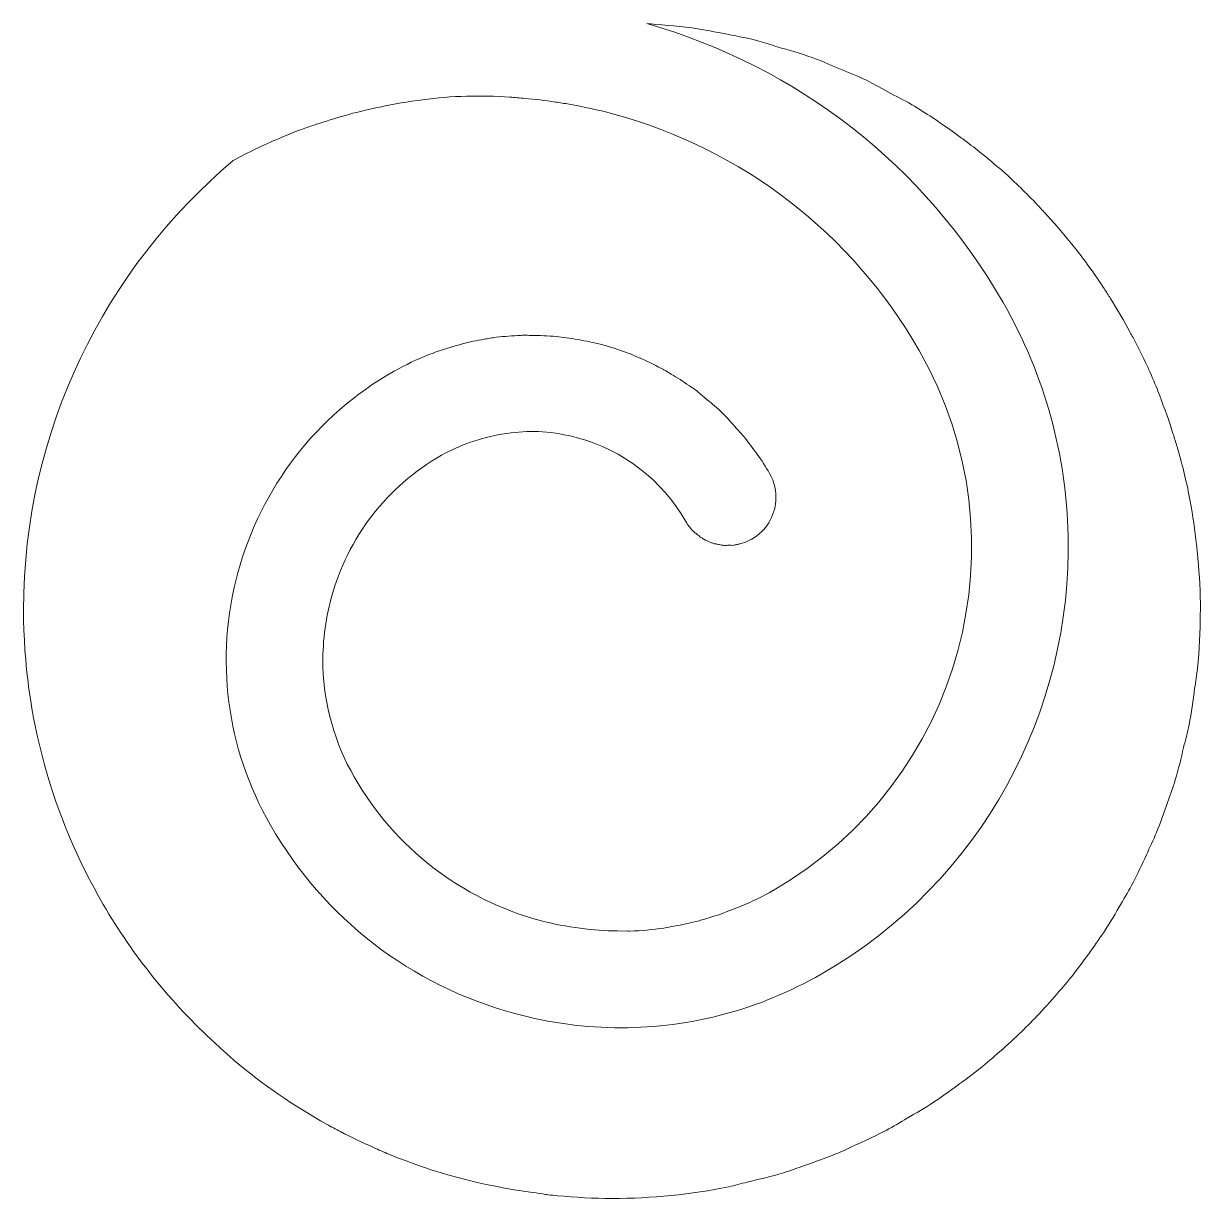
# Model space of a CAD drawing. Header units: millimetres. Extents: x -416 to 1516, y -417 to 43.
# Drawn here: x 878.16 to 890.35, y -25.91 to -13.73 of the extents above; entities that cross this region are included whole.
import ezdxf

# ---------------------------------------------------------------- set-up
doc = ezdxf.new("R2010")
doc.units = ezdxf.units.MM
doc.header["$MEASUREMENT"] = 0
doc.layers.add('Layer 2', color=7, linetype='Continuous')

msp = doc.modelspace()

# ---------------------------------------------------------------- linework, layer by layer
at = {"layer": 'Layer 2', "lineweight": 0}
msp.add_open_spline([(880.327, -15.155), (880.482, -15.069), (880.642, -14.995), (880.804, -14.925), (880.876, -14.895), (880.948, -14.864), (881.021, -14.837), (881.085, -14.812), (881.152, -14.792), (881.217, -14.77), (881.423, -14.702), (881.632, -14.643), (881.844, -14.6), (881.844, -14.6), (881.845, -14.6), (881.846, -14.6), (882.142, -14.539), (882.441, -14.495), (882.744, -14.487), (882.745, -14.487), (882.745, -14.487), (882.745, -14.487), (882.895, -14.483), (883.045, -14.488), (883.195, -14.497), (883.246, -14.5), (883.297, -14.506), (883.348, -14.51), (883.454, -14.52), (883.56, -14.532), (883.666, -14.548), (883.714, -14.556), (883.761, -14.562), (883.808, -14.571), (883.958, -14.598), (884.107, -14.629), (884.256, -14.669), (885.609, -15.036), (886.739, -15.908), (887.436, -17.124), (888.561, -19.084), (887.881, -21.594), (885.921, -22.719), (885.921, -22.719), (885.92, -22.719), (885.92, -22.72), (885.815, -22.78), (885.707, -22.832), (885.598, -22.879), (885.563, -22.894), (885.528, -22.906), (885.493, -22.92), (885.416, -22.95), (885.338, -22.978), (885.259, -23.002), (885.219, -23.014), (885.179, -23.026), (885.139, -23.036), (885.059, -23.057), (884.978, -23.074), (884.897, -23.089), (884.861, -23.095), (884.825, -23.103), (884.789, -23.108), (884.673, -23.125), (884.555, -23.137), (884.437, -23.14), (884.427, -23.141), (884.416, -23.139), (884.406, -23.139), (884.278, -23.141), (884.15, -23.135), (884.022, -23.122), (883.989, -23.119), (883.956, -23.115), (883.923, -23.11), (883.785, -23.092), (883.646, -23.067), (883.509, -23.03), (882.689, -22.808), (882.005, -22.28), (881.582, -21.543), (881.379, -21.19), (881.27, -20.8), (881.258, -20.403), (881.251, -20.165), (881.279, -19.925), (881.343, -19.689), (881.514, -19.059), (881.92, -18.533), (882.486, -18.208), (882.486, -18.208), (882.486, -18.208), (882.487, -18.208), (882.583, -18.153), (882.684, -18.11), (882.786, -18.073), (882.817, -18.062), (882.848, -18.053), (882.879, -18.044), (882.956, -18.021), (883.033, -18.003), (883.112, -17.99), (883.144, -17.985), (883.176, -17.979), (883.208, -17.976), (883.315, -17.964), (883.424, -17.959), (883.532, -17.966), (883.652, -17.974), (883.773, -17.995), (883.892, -18.027), (884.371, -18.156), (884.77, -18.464), (885.016, -18.894), (885.036, -18.929), (885.06, -18.959), (885.087, -18.987), (885.091, -18.992), (885.096, -18.996), (885.101, -19), (885.102, -19.002), (885.103, -19.003), (885.104, -19.004), (885.114, -19.014), (885.125, -19.021), (885.136, -19.029), (885.136, -19.029), (885.136, -19.029), (885.136, -19.029), (885.148, -19.04), (885.16, -19.051), (885.174, -19.06), (885.184, -19.066), (885.194, -19.073), (885.204, -19.078), (885.228, -19.092), (885.252, -19.103), (885.277, -19.112), (885.287, -19.116), (885.296, -19.12), (885.306, -19.123), (885.317, -19.126), (885.328, -19.127), (885.339, -19.129), (885.355, -19.133), (885.371, -19.137), (885.388, -19.139), (885.394, -19.139), (885.399, -19.141), (885.405, -19.142), (885.408, -19.142), (885.412, -19.144), (885.415, -19.144), (885.415, -19.144), (885.415, -19.144), (885.415, -19.144), (885.431, -19.145), (885.447, -19.141), (885.462, -19.14), (885.479, -19.14), (885.495, -19.144), (885.511, -19.142), (885.522, -19.14), (885.532, -19.137), (885.543, -19.135), (885.554, -19.133), (885.564, -19.13), (885.575, -19.127), (885.575, -19.127), (885.576, -19.127), (885.576, -19.127), (885.576, -19.127), (885.576, -19.127), (885.576, -19.127), (885.616, -19.117), (885.654, -19.103), (885.692, -19.082), (885.694, -19.081), (885.697, -19.08), (885.7, -19.079), (885.85, -18.993), (885.938, -18.841), (885.95, -18.681), (885.957, -18.585), (885.936, -18.486), (885.885, -18.396), (885.806, -18.259), (885.714, -18.133), (885.617, -18.014), (885.615, -18.012), (885.614, -18.01), (885.612, -18.008), (885.59, -17.981), (885.565, -17.956), (885.542, -17.93), (885.491, -17.872), (885.441, -17.814), (885.386, -17.761), (885.382, -17.757), (885.378, -17.753), (885.374, -17.749), (885.323, -17.701), (885.268, -17.658), (885.214, -17.613), (885.185, -17.589), (885.157, -17.562), (885.127, -17.539), (885.126, -17.539), (885.126, -17.538), (885.125, -17.537), (885.101, -17.519), (885.075, -17.504), (885.051, -17.486), (884.99, -17.444), (884.928, -17.405), (884.865, -17.368), (884.841, -17.353), (884.816, -17.338), (884.791, -17.325), (884.773, -17.314), (884.755, -17.304), (884.736, -17.294), (884.66, -17.254), (884.583, -17.218), (884.504, -17.186), (884.504, -17.185), (884.503, -17.185), (884.503, -17.185), (884.497, -17.183), (884.49, -17.18), (884.484, -17.177), (884.466, -17.169), (884.448, -17.161), (884.43, -17.153), (884.327, -17.114), (884.223, -17.082), (884.117, -17.055), (884.086, -17.047), (884.055, -17.041), (884.024, -17.034), (883.942, -17.016), (883.859, -17.001), (883.776, -16.99), (883.742, -16.986), (883.709, -16.981), (883.676, -16.978), (883.589, -16.97), (883.502, -16.968), (883.414, -16.967), (883.414, -16.967), (883.414, -16.967), (883.414, -16.967), (883.389, -16.967), (883.364, -16.963), (883.339, -16.963), (883.338, -16.963), (883.338, -16.963), (883.338, -16.963), (883.318, -16.964), (883.299, -16.968), (883.279, -16.968), (883.278, -16.969), (883.277, -16.969), (883.276, -16.969), (883.192, -16.973), (883.107, -16.979), (883.022, -16.99), (883.001, -16.993), (882.981, -16.997), (882.96, -17.001), (882.95, -17.002), (882.941, -17.004), (882.931, -17.006), (882.93, -17.006), (882.928, -17.006), (882.927, -17.006), (882.852, -17.019), (882.778, -17.034), (882.705, -17.053), (882.689, -17.057), (882.673, -17.062), (882.657, -17.066), (882.62, -17.076), (882.584, -17.088), (882.548, -17.1), (882.491, -17.118), (882.435, -17.136), (882.38, -17.157), (882.371, -17.161), (882.362, -17.164), (882.353, -17.168), (882.232, -17.216), (882.113, -17.27), (881.997, -17.336), (881.994, -17.338), (881.99, -17.339), (881.987, -17.341), (881.189, -17.798), (880.617, -18.54), (880.377, -19.427), (880.136, -20.315), (880.256, -21.243), (880.714, -22.041), (881.269, -23.009), (882.169, -23.703), (883.246, -23.995), (883.61, -24.094), (883.979, -24.142), (884.346, -24.142), (884.346, -24.142), (884.346, -24.142), (884.346, -24.142), (884.346, -24.142), (884.346, -24.142), (884.346, -24.142), (884.346, -24.142), (884.346, -24.142), (884.346, -24.142), (884.346, -24.142), (884.346, -24.142), (884.346, -24.142), (884.346, -24.142), (884.346, -24.142), (884.346, -24.142), (884.346, -24.142), (884.346, -24.142), (884.346, -24.142), (884.346, -24.142), (884.347, -24.142), (884.347, -24.142), (885.067, -24.142), (885.778, -23.955), (886.42, -23.586), (888.096, -22.624), (889.02, -20.848), (888.979, -19.039), (888.96, -18.217), (888.742, -17.388), (888.305, -16.626), (887.491, -15.207), (886.181, -14.185), (884.612, -13.734), (884.643, -13.736), (884.673, -13.742), (884.705, -13.744), (884.872, -13.757), (885.039, -13.772), (885.202, -13.798), (885.232, -13.803), (885.262, -13.81), (885.292, -13.816), (885.455, -13.845), (885.617, -13.876), (885.775, -13.916), (885.839, -13.933), (885.9, -13.955), (885.963, -13.975), (886.085, -14.01), (886.208, -14.044), (886.327, -14.087), (886.415, -14.119), (886.5, -14.158), (886.585, -14.195), (886.675, -14.232), (886.767, -14.266), (886.855, -14.307), (886.943, -14.349), (887.026, -14.397), (887.111, -14.443), (887.193, -14.487), (887.277, -14.527), (887.357, -14.574), (887.358, -14.575), (887.359, -14.576), (887.361, -14.576), (887.504, -14.662), (887.642, -14.755), (887.778, -14.851), (887.815, -14.877), (887.851, -14.904), (887.887, -14.931), (888.005, -15.018), (888.119, -15.109), (888.23, -15.205), (888.248, -15.22), (888.266, -15.233), (888.283, -15.248), (888.407, -15.358), (888.525, -15.473), (888.64, -15.592), (888.67, -15.623), (888.7, -15.656), (888.73, -15.688), (888.823, -15.789), (888.913, -15.893), (888.999, -16), (889.02, -16.026), (889.043, -16.052), (889.064, -16.079), (889.165, -16.209), (889.261, -16.343), (889.352, -16.481), (889.374, -16.515), (889.395, -16.55), (889.417, -16.584), (889.489, -16.699), (889.557, -16.816), (889.621, -16.935), (889.641, -16.971), (889.661, -17.007), (889.68, -17.043), (889.756, -17.191), (889.826, -17.342), (889.89, -17.496), (889.903, -17.528), (889.914, -17.561), (889.927, -17.594), (889.978, -17.723), (890.025, -17.855), (890.067, -17.989), (890.08, -18.032), (890.094, -18.075), (890.107, -18.119), (890.154, -18.281), (890.196, -18.446), (890.23, -18.614), (890.235, -18.637), (890.238, -18.661), (890.242, -18.685), (890.27, -18.834), (890.292, -18.985), (890.309, -19.137), (890.314, -19.185), (890.319, -19.233), (890.323, -19.28), (890.339, -19.454), (890.349, -19.63), (890.349, -19.808), (890.349, -19.81), (890.349, -19.812), (890.349, -19.814), (890.349, -19.823), (890.348, -19.831), (890.348, -19.84), (890.347, -20.035), (890.338, -20.227), (890.319, -20.417), (890.312, -20.486), (890.299, -20.554), (890.289, -20.623), (890.272, -20.751), (890.256, -20.879), (890.231, -21.004), (890.215, -21.083), (890.194, -21.159), (890.175, -21.237), (890.148, -21.349), (890.122, -21.462), (890.089, -21.572), (890.064, -21.652), (890.035, -21.73), (890.007, -21.809), (889.971, -21.913), (889.936, -22.016), (889.894, -22.117), (889.862, -22.196), (889.825, -22.273), (889.789, -22.351), (889.745, -22.447), (889.7, -22.544), (889.651, -22.638), (889.611, -22.714), (889.567, -22.788), (889.524, -22.862), (889.472, -22.953), (889.418, -23.043), (889.361, -23.13), (889.314, -23.203), (889.264, -23.274), (889.214, -23.344), (889.154, -23.428), (889.093, -23.511), (889.029, -23.592), (888.975, -23.66), (888.919, -23.726), (888.862, -23.792), (888.795, -23.87), (888.726, -23.946), (888.655, -24.021), (888.595, -24.083), (888.534, -24.145), (888.472, -24.205), (888.397, -24.276), (888.32, -24.346), (888.242, -24.413), (888.177, -24.47), (888.112, -24.526), (888.045, -24.579), (887.963, -24.645), (887.879, -24.706), (887.794, -24.767), (887.725, -24.817), (887.655, -24.867), (887.584, -24.914), (887.495, -24.972), (887.404, -25.026), (887.312, -25.079), (887.239, -25.122), (887.167, -25.165), (887.093, -25.205), (886.996, -25.256), (886.896, -25.301), (886.797, -25.347), (886.722, -25.382), (886.649, -25.418), (886.573, -25.449), (886.467, -25.493), (886.357, -25.531), (886.248, -25.569), (886.175, -25.594), (886.103, -25.623), (886.029, -25.645), (885.905, -25.683), (885.779, -25.712), (885.652, -25.742), (885.588, -25.757), (885.526, -25.777), (885.462, -25.79), (885.071, -25.869), (884.667, -25.911), (884.253, -25.911), (884.062, -25.911), (883.874, -25.9), (883.687, -25.882), (883.656, -25.879), (883.624, -25.877), (883.592, -25.874), (883.583, -25.872), (883.573, -25.87), (883.564, -25.869), (883.52, -25.864), (883.477, -25.855), (883.432, -25.849), (882.912, -25.779), (882.411, -25.646), (881.941, -25.453), (881.887, -25.431), (881.835, -25.406), (881.782, -25.383), (881.666, -25.331), (881.552, -25.276), (881.44, -25.218), (881.392, -25.193), (881.343, -25.168), (881.296, -25.141), (880.956, -24.952), (880.636, -24.732), (880.34, -24.483), (880.294, -24.442), (880.249, -24.4), (880.203, -24.359), (880.182, -24.34), (880.161, -24.32), (880.14, -24.301), (879.685, -23.884), (879.293, -23.4), (878.981, -22.863), (878.459, -21.964), (878.156, -20.925), (878.156, -19.814), (878.156, -17.946), (879.001, -16.275), (880.327, -15.155)], degree=3, knots=[0, 0, 0, 0, 1, 1, 1, 2, 2, 2, 3, 3, 3, 4, 4, 4, 5, 5, 5, 6, 6, 6, 7, 7, 7, 8, 8, 8, 9, 9, 9, 10, 10, 10, 11, 11, 11, 12, 12, 12, 13, 13, 13, 14, 14, 14, 15, 15, 15, 16, 16, 16, 17, 17, 17, 18, 18, 18, 19, 19, 19, 20, 20, 20, 21, 21, 21, 22, 22, 22, 23, 23, 23, 24, 24, 24, 25, 25, 25, 26, 26, 26, 27, 27, 27, 28, 28, 28, 29, 29, 29, 30, 30, 30, 31, 31, 31, 32, 32, 32, 33, 33, 33, 34, 34, 34, 35, 35, 35, 36, 36, 36, 37, 37, 37, 38, 38, 38, 39, 39, 39, 40, 40, 40, 41, 41, 41, 42, 42, 42, 43, 43, 43, 44, 44, 44, 45, 45, 45, 46, 46, 46, 47, 47, 47, 48, 48, 48, 49, 49, 49, 50, 50, 50, 51, 51, 51, 52, 52, 52, 53, 53, 53, 54, 54, 54, 55, 55, 55, 56, 56, 56, 57, 57, 57, 58, 58, 58, 59, 59, 59, 60, 60, 60, 61, 61, 61, 62, 62, 62, 63, 63, 63, 64, 64, 64, 65, 65, 65, 66, 66, 66, 67, 67, 67, 68, 68, 68, 69, 69, 69, 70, 70, 70, 71, 71, 71, 72, 72, 72, 73, 73, 73, 74, 74, 74, 75, 75, 75, 76, 76, 76, 77, 77, 77, 78, 78, 78, 79, 79, 79, 80, 80, 80, 81, 81, 81, 82, 82, 82, 83, 83, 83, 84, 84, 84, 85, 85, 85, 86, 86, 86, 87, 87, 87, 88, 88, 88, 89, 89, 89, 90, 90, 90, 91, 91, 91, 92, 92, 92, 93, 93, 93, 94, 94, 94, 95, 95, 95, 96, 96, 96, 97, 97, 97, 98, 98, 98, 99, 99, 99, 100, 100, 100, 101, 101, 101, 102, 102, 102, 103, 103, 103, 104, 104, 104, 105, 105, 105, 106, 106, 106, 107, 107, 107, 108, 108, 108, 109, 109, 109, 110, 110, 110, 111, 111, 111, 112, 112, 112, 113, 113, 113, 114, 114, 114, 115, 115, 115, 116, 116, 116, 117, 117, 117, 118, 118, 118, 119, 119, 119, 120, 120, 120, 121, 121, 121, 122, 122, 122, 123, 123, 123, 124, 124, 124, 125, 125, 125, 126, 126, 126, 127, 127, 127, 128, 128, 128, 129, 129, 129, 130, 130, 130, 131, 131, 131, 132, 132, 132, 133, 133, 133, 134, 134, 134, 135, 135, 135, 136, 136, 136, 137, 137, 137, 138, 138, 138, 139, 139, 139, 140, 140, 140, 141, 141, 141, 142, 142, 142, 143, 143, 143, 144, 144, 144, 145, 145, 145, 146, 146, 146, 147, 147, 147, 148, 148, 148, 149, 149, 149, 150, 150, 150, 151, 151, 151, 152, 152, 152, 153, 153, 153, 154, 154, 154, 155, 155, 155, 156, 156, 156, 157, 157, 157, 158, 158, 158, 159, 159, 159, 160, 160, 160, 161, 161, 161, 162, 162, 162, 163, 163, 163, 164, 164, 164, 165, 165, 165, 166, 166, 166, 167, 167, 167, 168, 168, 168, 169, 169, 169, 170, 170, 170, 171, 171, 171, 172, 172, 172, 173, 173, 173, 174, 174, 174, 175, 175, 175, 176, 176, 176, 177, 177, 177, 178, 178, 178, 179, 179, 179, 180, 180, 180, 181, 181, 181, 182, 182, 182, 183, 183, 183, 184, 184, 184, 185, 185, 185, 186, 186, 186, 187, 187, 187, 188, 188, 188, 189, 189, 189, 190, 190, 190, 191, 191, 191, 191], dxfattribs=at)

doc.saveas('drawing.dxf')
